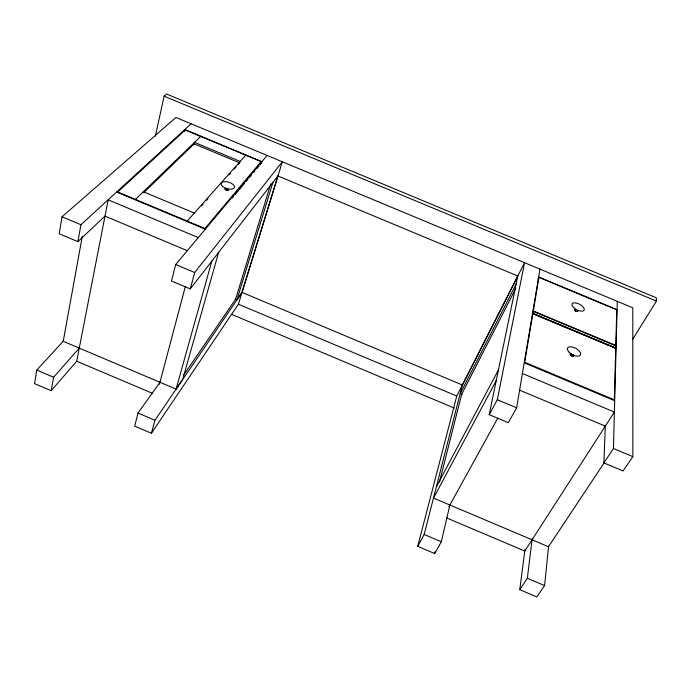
<?xml version="1.0" encoding="UTF-8"?>
<svg xmlns="http://www.w3.org/2000/svg" width="691" height="691" viewBox="0 0 691 691"><rect width="100%" height="100%" fill="white"/><g stroke="black" fill="none" stroke-linecap="round" stroke-linejoin="round"><path stroke-width="1.04" d="M187.149 250.6L104.997 216.119L77.902 241.634L59.227 233.783L62.026 216.793L175.937 117.47L632.792 307.797L632.861 456.665L623.066 470.968L603.891 462.901L613.444 448.502L617.296 301.336M603.891 462.901L605.342 425.215M525.005 549.259L519.77 589.682L536.829 596.92L544.594 585.571L548.611 546.037M519.77 589.682L527.345 578.255L532.182 538.799M63.693 340.715L36.778 370.117L34.55 383.635L51.203 390.709L76.692 361.272L108.176 199.82L198.291 237.609M533.297 310.976L538.928 277.376L616.761 309.818L615.802 345.44L533.297 310.976L532.303 312.833M267.097 155.449L175.678 264.549L171.498 281.012L190.275 288.907L277.894 175.972L517.792 276.003L489.211 414.66L508.282 422.685L516.635 407.828L539.982 269.136M51.203 390.709L53.613 377.26L79.24 348.134M77.902 241.634L80.925 224.73L191.096 123.793M82.289 236.279L63.227 341.328L176.075 389.093L182.726 379.324L218.632 252.275M489.211 414.66L497.33 399.709L524.555 262.701L456.76 396.047L417.718 546.348L434.691 553.551L441.324 541.761L449.85 505.095M135.427 199.423L200.632 136.472M143.348 191.761L194.292 213.061M155.363 136.205L164.104 96.17L166.712 94.08L656.312 297.804L656.45 301.077L632.628 339.359M184.385 131.627L184.877 129.537L261.932 161.651L261.328 163.707M434.691 553.551L435.183 551.504M143.771 192.625L194.119 143.875L194.491 142.355L240.14 161.426L238.317 164.493M439.441 482.119L461.692 394.233L515.823 288.302M160.545 381.449L138.01 413.063L134.685 426.157L151.424 433.266L238.395 304.213L282.334 161.798L194.681 272.53L190.275 288.907M187.175 221.103L245.65 155.242M417.718 546.348L424.162 534.48L462.374 385.008L242.031 292.414L154.931 420.24L151.424 433.266M159.44 384.239L185.274 286.739M176.075 389.093L211.869 260.973M260.274 164.51L261.12 161.608L185.257 129.986L117.738 191.977L204.933 228.514L261.12 161.608M270.794 183.771L235.631 299.186L183.633 375.153M235.104 298.961L236.97 299.747L272.945 182.346M277.894 175.972L241.98 292.397L236.97 299.747M462.434 385.034L517.853 276.029M516.246 283.846L460.241 393.62L462.124 394.414M537.987 279.173L538.928 277.376M436.462 486.645L498.557 369.694M496.354 380.387L433.542 498.081L548.473 546.728L604.418 462.434M532.891 313.325L615.724 347.927M448.891 506.779L497.762 418.167M232.176 198.101L233.549 196.469M234.914 194.827L244.51 183.357M245.884 181.716L247.939 179.254M249.304 177.622L251.36 175.16M253.416 172.698L254.789 171.066M256.845 168.604L258.9 166.151M201.634 205.918L203.05 204.329M206.574 200.338L207.982 198.749M229.144 174.849L230.561 173.26M234.085 169.278L236.201 166.885M164.104 96.17L656.45 301.077M538.643 276.987L617.046 309.663M194.119 143.875L239.734 162.903M116.675 192.029L205.348 229.187M524.193 362.801L614.662 400.711M522.387 373.511L614.359 412.069L524.797 551.055L446.446 517.861M519.356 390.044L605.307 426.122M62.026 216.793L80.925 224.73M175.678 264.549L194.681 272.53M497.33 399.709L516.635 407.828M613.444 448.502L632.861 456.665M238.395 304.213L456.76 396.047M231.58 314.345L454.332 408.096M76.701 361.22L152.625 393.386M36.778 370.117L53.613 377.26M138.01 413.063L154.931 420.24M424.162 534.48L441.324 541.761M527.345 578.255L544.594 585.571M573.245 354.811C575.188 358.093 567.752 354.569 571.163 353.775A1.883 0.933 28.7 0 0 570.481 355.027A1.883 0.933 28.7 0 0 572.96 356.262A1.883 0.933 28.7 0 0 573.21 354.854M615.793 345.82L614.351 399.83L524.694 362.257L533.236 311.33L615.793 345.82M577.823 311.054C577.089 312.418 573.452 310.155 575.119 309.292A1.753 0.803 27.6 0 0 574.921 310.458A1.753 0.803 27.6 0 0 577.037 311.503A1.753 0.803 27.6 0 0 577.607 310.57L577.823 311.054M228.496 189.74C227.78 191.217 223.659 189.317 225.62 188.306A1.797 0.864 16.8 0 0 225.309 189.446A1.797 0.864 16.8 0 0 227.598 190.232A1.797 0.864 16.8 0 0 228.315 189.248L228.496 189.74M532.847 313.662L615.733 348.281L532.847 313.662M222.649 186.423A6.953 3.317 16.8 0 0 234.119 188.012A6.953 3.317 16.8 0 0 226.622 181.742A6.953 3.317 16.8 0 0 222.649 186.423M569.108 352.229A7.316 3.585 28.6 0 0 580.354 355.131A7.316 3.585 28.6 0 0 572.606 347.081A7.316 3.585 28.6 0 0 569.108 352.229M573.59 307.512A6.78 3.101 27.6 0 0 584.033 310.311A6.78 3.101 27.6 0 0 576.804 303.142A6.78 3.101 27.6 0 0 573.59 307.512"/></g></svg>
